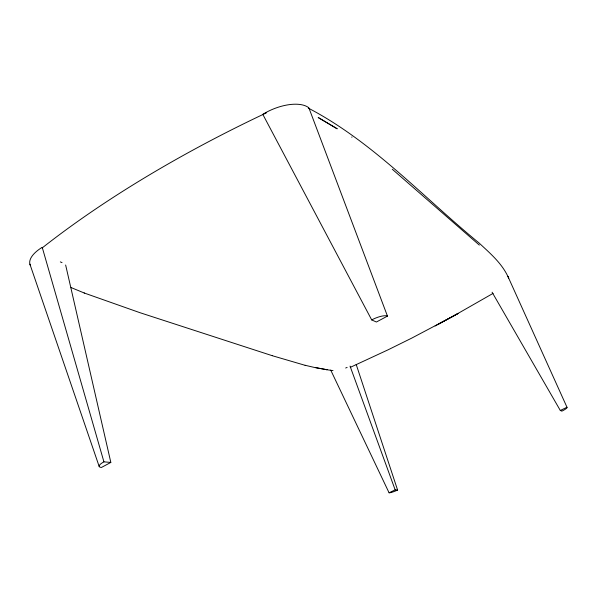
<?xml version="1.0" encoding="UTF-8"?>
<svg xmlns="http://www.w3.org/2000/svg" width="597" height="597" viewBox="0 0 597 597"><rect width="100%" height="100%" fill="white"/><g stroke="black" fill="none" stroke-linecap="round" stroke-linejoin="round"><path stroke-width="0.9" d="M351.946 136.929L351.842 137.303M479.331 245.091L392.266 169.227M493.047 293.403L452.989 316.298L411.736 338.118L388.072 349.82L350.282 367.356M435.131 325.977L458.25 313.388L438.579 324.067M65.64 265.008L110.833 462.429L101.4 467.466A12.313 3.254 -19.2 0 1 103.923 461.847L42.215 247.307A34.454 14.962 -16.9 0 0 30.462 265.583M387.46 316.104L376.394 322.014L371.707 319.917L262.784 114.325A35.835 17.328 -23.4 0 1 308.858 107.818L387.46 316.104A12.933 3.888 -23.4 0 0 371.707 319.917M330.716 370.095L389.08 492.801L395.162 489.861L397.587 490.047L356.2 364.454M492.092 292.217L560.307 410.475L566.986 407.244L507.868 276.336A21.776 6.239 -25.1 0 1 508.54 278.605M345.67 368.021L347.126 367.386M103.923 461.847L110.833 462.429M326.671 369.707L333.022 370.618M314.947 367.573L305.127 365.289M272.314 355.722L305.321 365.379M272.135 355.655L139.832 312.649L84.446 293.082L71.05 287.545M84.446 293.082L84.162 292.955M560.307 410.475L561.867 411.139A7.492 1.269 -24.3 0 0 566.986 407.244M60.327 261.889L62.028 262.628M308.306 108.102C373.155 141.974 423.094 197.211 479.085 243.009C490.04 253.255 501.98 263.299 508.271 277.269M350.043 366.118L395.162 489.861M29.91 264.165L99.139 466.354M397.587 490.047A7.097 1.172 -22.8 0 1 389.08 492.801M42.156 247.949A486.936 163.018 -23.7 0 1 266.434 112.848M326.917 369.707L315.447 367.618L326.917 369.707M337.111 128.751L318.253 117.549L337.111 128.751"/></g></svg>
